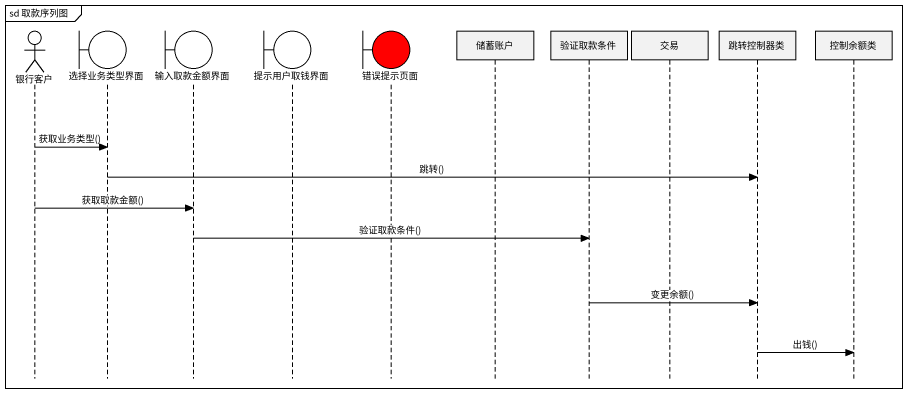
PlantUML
@startuml
mainframe sd 取款序列图
hide footbox
actor 银行客户
boundary 选择业务类型界面
boundary 输入取款金额界面
boundary 提示用户取钱界面
boundary 错误提示页面 #FF0000
participant 储蓄账户
participant 验证取款条件
participant 交易
participant 跳转控制器类
participant 控制余额类

银行客户 -> 选择业务类型界面 : 获取业务类型()
选择业务类型界面 -> 跳转控制器类 : 跳转()
银行客户 -> 输入取款金额界面 : 获取取款金额()
输入取款金额界面 -> 验证取款条件 : 验证取款条件()
验证取款条件 -> 跳转控制器类 : 变更余额()
跳转控制器类 -> 控制余额类 : 出钱()
@enduml
